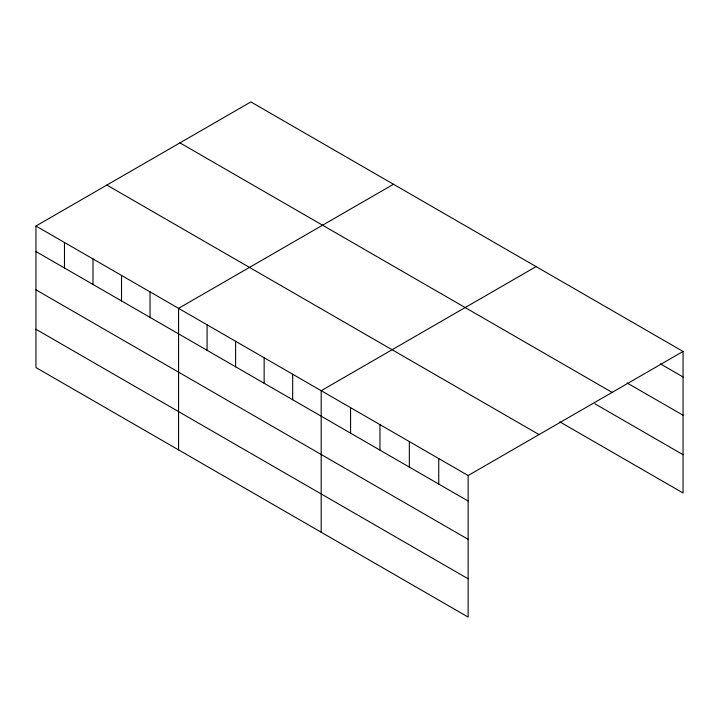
<?xml version="1.0" encoding="UTF-8"?>
<svg xmlns="http://www.w3.org/2000/svg" width="719" height="719" viewBox="0 0 719 719"><rect width="100%" height="100%" fill="white"/><g stroke="black" fill="none" stroke-linecap="round" stroke-linejoin="round"><path stroke-width="1.08" d="M35.95 226.009L468.132 475.529L468.132 617.073L35.95 367.553L35.95 226.009L250.868 101.927L683.05 351.447L683.05 492.991L559.804 421.837M393.491 184.262L178.573 308.343L178.573 449.896M536.104 266.605L321.186 390.687L321.186 532.24M468.132 475.529L683.05 351.447M660.294 363.814L683.05 376.954M627.121 382.957L683.05 415.249M179.948 142.874L612.13 392.394M594.883 403.799L683.05 454.696M106.87 185.062L539.052 434.582M35.95 251.515L468.132 501.035M35.95 289.811L468.132 539.331M35.95 329.266L468.132 578.786M438.743 458.56L438.743 484.067M409.354 441.592L409.354 467.098M379.965 424.623L379.965 450.13M350.575 407.655L350.575 433.162M292.669 374.222L292.669 399.728M264.143 357.756L264.143 383.263M235.616 341.282L235.616 366.798M207.09 324.817L207.09 350.324M150.046 291.878L150.046 317.385M121.52 275.413L121.52 300.919M92.994 258.939L92.994 284.454M64.476 242.474L64.476 267.98"/></g></svg>
